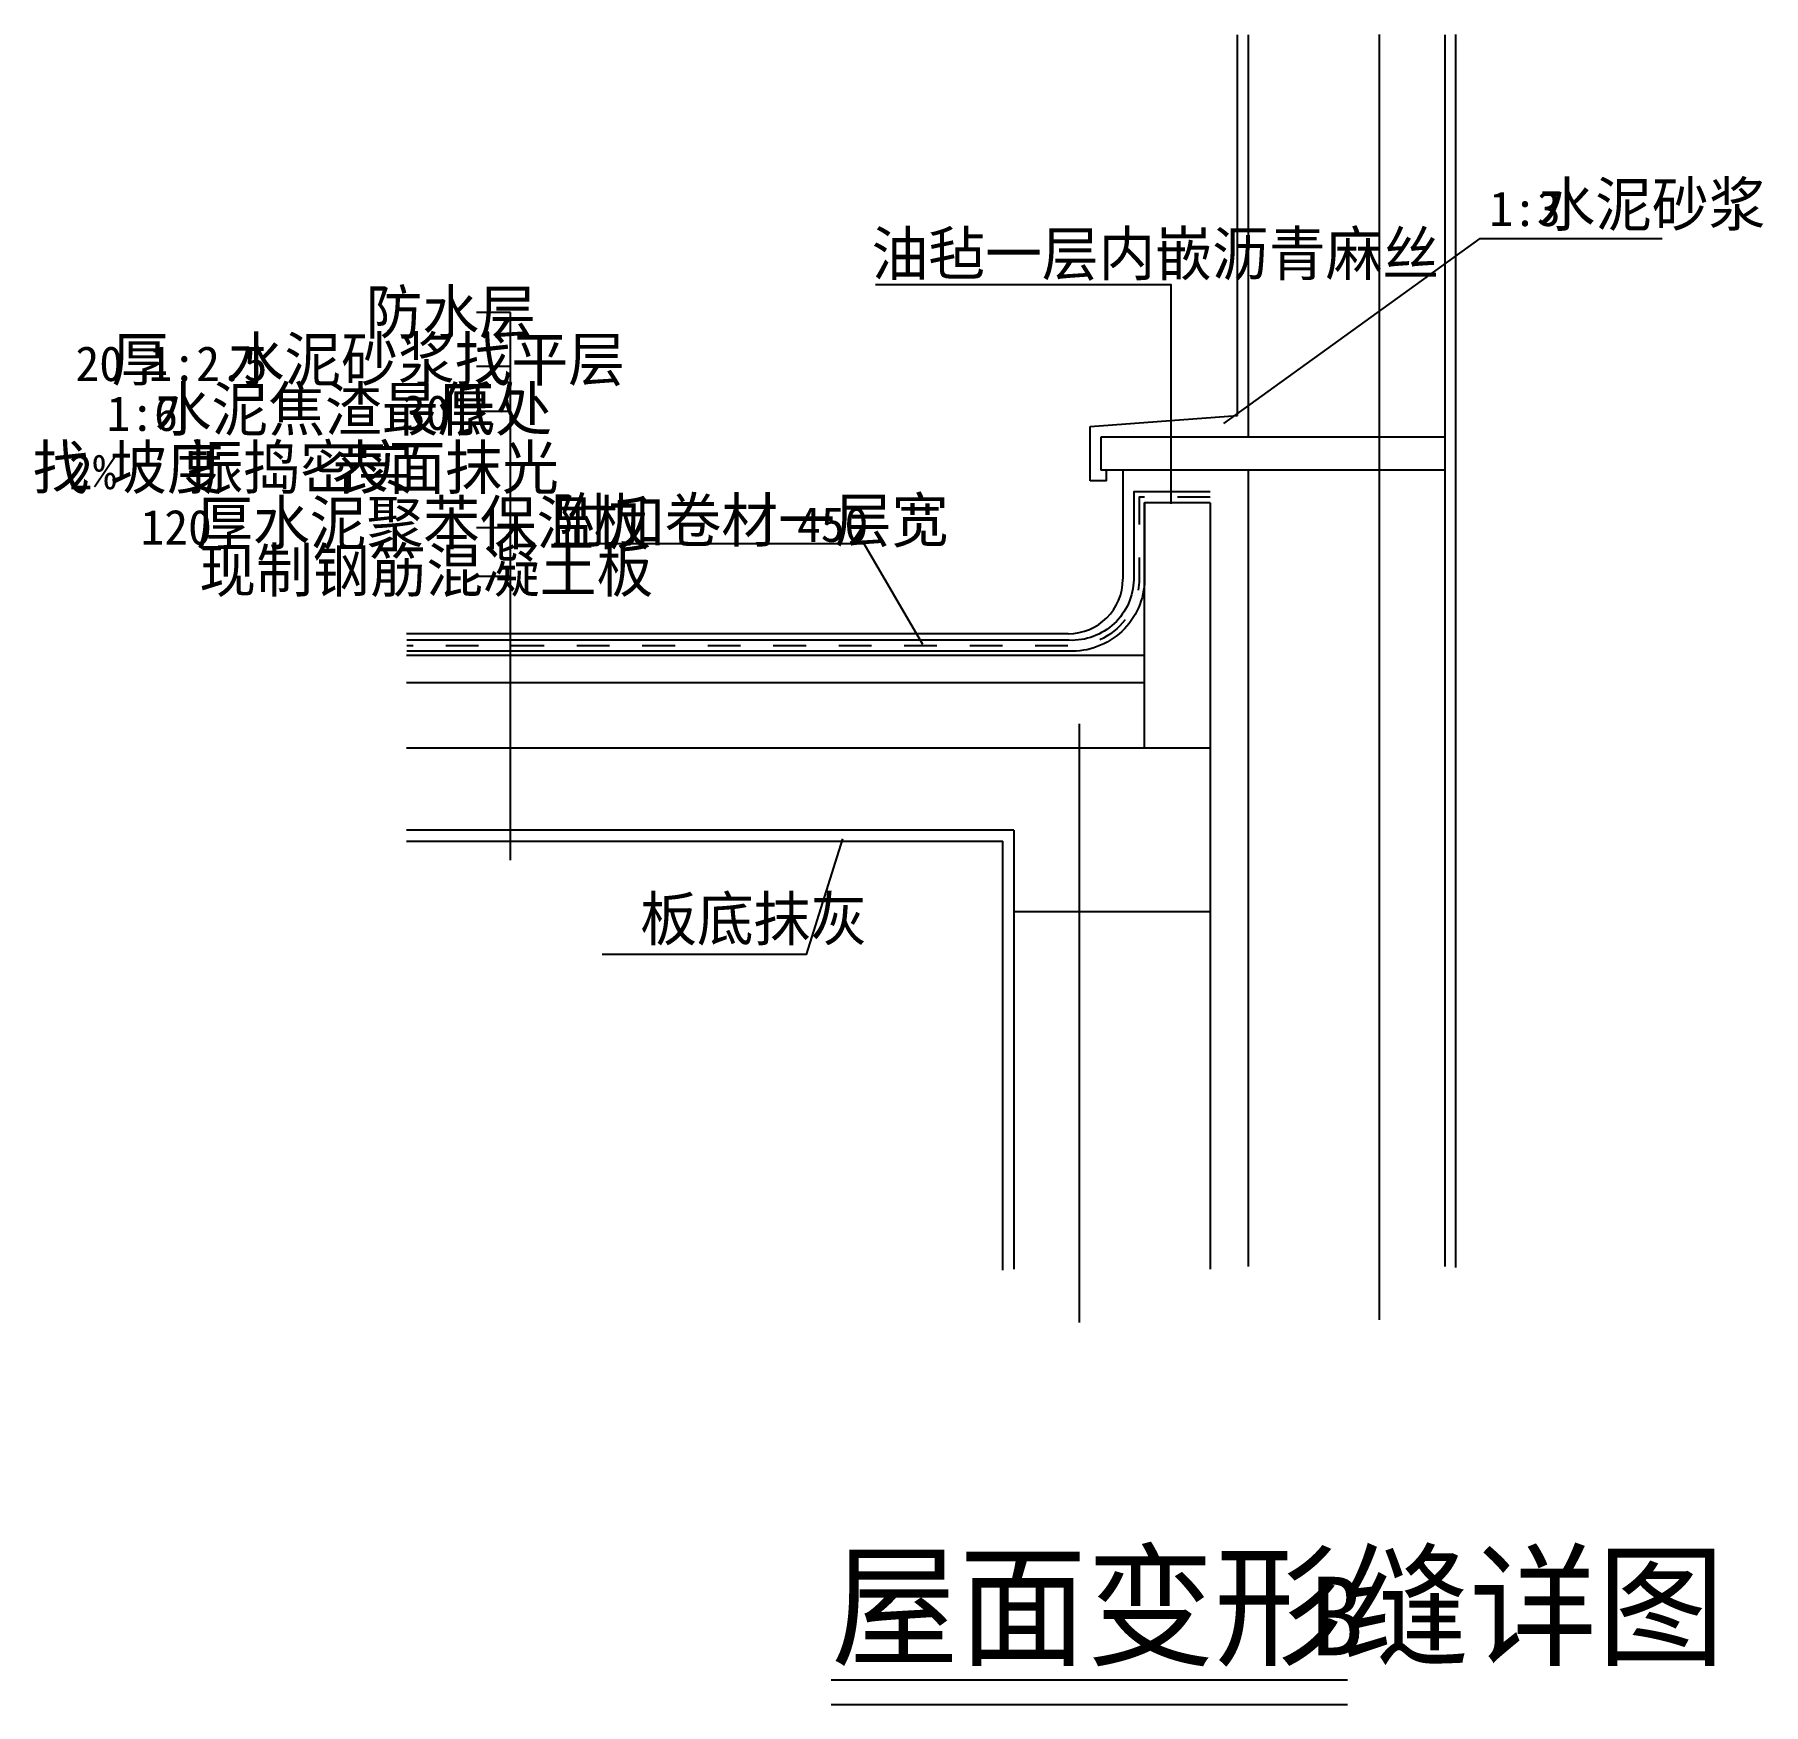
# Model space of a CAD drawing. Header units: metres. Extents: x 11196 to 14364, y -2001 to 1060.
import ezdxf

# ---------------------------------------------------------------- set-up
doc = ezdxf.new("R2010")
doc.units = ezdxf.units.M
for name, color, linetype in [('DOTE', 1, 'Continuous'), ('PUB_DIM', 3, 'Continuous'), ('PUB_HATCH', 7, 'Continuous'), ('PUB_TEXT', 7, 'Continuous'), ('S_SURFACE', 6, 'Continuous'), ('SURFACE', 6, 'Continuous'), ('WALL', 255, 'Continuous')]:
    doc.layers.add(name, color=color, linetype=linetype)

# ---------------------------------------------------------------- blocks, each defined once
blk = doc.blocks.new('M_N20WMY')
at = {"layer": 'DOTE'}
for p, q in [((-140, 2259.61), (-140, -96.23)), ((-690, 996.16), (-690, -100.95))]:
    blk.add_line(p, q, dxfattribs=at)
at = {"layer": 'PUB_DIM'}
for p, q in [((-1732.04, 1750.09), (-1794.43, 1750.09)), ((-1732.04, 746.16), (-1732.04, 1750.09)), ((-1732.04, 1651.11), (-1794.43, 1651.11)), ((-1732.04, 1568.53), (-1794.43, 1568.53)), ((-1732.04, 1355.34), (-1794.43, 1355.34)), ((-1732.04, 1266.4), (-1794.43, 1266.4))]:
    blk.add_line(p, q, dxfattribs=at)
for points in [[(-425.1, 1546.52), (44.73, 1885.93), (378.71, 1885.93)], [(-521.33, 1399.44), (-521.33, 1801.08), (-1063.18, 1801.08)], [(-976.4, 1141.47), (-1084.02, 1326.24), (-1651.97, 1326.24)], [(-1123.93, 785.57), (-1190.32, 573.83), (-1564.23, 573.83)]]:
    blk.add_lwpolyline(points, dxfattribs=at)
at = {"layer": 'PUB_HATCH'}
for p, q in [((-610, 1461.47), (-610, 1261.47)), ((-450, 1401.47), (-570, 1401.47)), ((-710, 1161.47), (-1922.72, 1161.47)), ((-570, 1121.47), (-1922.72, 1121.47)), ((-570, 1071.47), (-1922.72, 1071.47))]:
    blk.add_line(p, q, dxfattribs=at)
blk.add_arc((-710, 1261.47), 100, 270, 360, dxfattribs=at)
at = {"layer": 'S_SURFACE'}
for p, q in [((-400, 1561.47), (-400, 2259.17)), ((0, 0), (0, 2259.61)), ((-670, 1541.47), (-400, 1561.47)), ((-670, 1441.47), (-670, 1541.47)), ((-640, 1441.47), (-640, 1461.47)), ((-640, 1441.47), (-670, 1441.47)), ((-1922.72, 781.47), (-830, 781.47)), ((-830, -4.72), (-830, 781.47))]:
    blk.add_line(p, q, dxfattribs=at)
at = {"layer": 'SURFACE'}
for points in [[(-450, 1421.47), (-590, 1421.47), (-590, 1260.5, -0.42), (-708.45, 1149.43), (-1921.87, 1149.43)], [(-450, 1401.47), (-570, 1401.47), (-570, 1260.35, -0.42), (-708.92, 1129.43), (-1921.87, 1129.43)], [(-570, 1411.47), (-580, 1411.47), (-580, 1361.47, -0.42)], [(-580, 1301.47), (-580, 1260.42, -0.04), (-581.74, 1241.56)], [(-605.59, 1187.15, -0.12), (-652.16, 1150.27)]]:
    blk.add_lwpolyline(points, format="xyb", dxfattribs=at)
for points in [[(-450, 1411.47), (-510, 1411.47)], [(-1910.59, 1139.43), (-1921.87, 1139.43)], [(-1790.59, 1139.43), (-1850.59, 1139.43)], [(-1670.59, 1139.43), (-1730.59, 1139.43)], [(-1550.59, 1139.43), (-1610.59, 1139.43)], [(-1430.59, 1139.43), (-1490.59, 1139.43)], [(-1310.59, 1139.43), (-1370.59, 1139.43)], [(-1190.59, 1139.43), (-1250.59, 1139.43)], [(-1070.59, 1139.43), (-1130.59, 1139.43)], [(-950.59, 1139.43), (-1010.59, 1139.43)], [(-830.59, 1139.43), (-890.59, 1139.43)], [(-710.59, 1139.43), (-770.59, 1139.43)]]:
    blk.add_lwpolyline(points, dxfattribs=at)
at = {"layer": 'WALL'}
for p, q in [((-380, 2259.17), (-380, 1521.47)), ((-20, 2259.17), (-20, 1521.47)), ((-20, 1521.47), (-650, 1521.47)), ((-650, 1521.47), (-650, 1461.47)), ((-20, 1521.47), (-20, 1461.47)), ((-20, 1461.47), (-650, 1461.47)), ((-380, 1461.47), (-380, 1.51)), ((-20, 1461.47), (-20, 1.51)), ((-570, 951.47), (-570, 1401.47)), ((-450, 1401.47), (-450, 951.47)), ((-450, 951.47), (-1922.72, 951.47)), ((-450, 951.47), (-450, 651.47)), ((-810, 801.47), (-1922.72, 801.47)), ((-810, 801.47), (-810, 651.47)), ((-810, 651.47), (-810, -3.21)), ((-450, 651.47), (-810, 651.47)), ((-450, 651.47), (-450, -3.21))]:
    blk.add_line(p, q, dxfattribs=at)
at = {"layer": 'PUB_TEXT'}
for s, height, p in [('水泥砂浆', 80, (151.71, 1908.56)), ('1:3', 64, (61.72, 1908.56)), ('油毡一层内嵌沥青麻丝', 80, (-1070.41, 1818.05)), ('防水层', 80, (-1997.61, 1710.91)), ('水泥砂浆找平层', 80, (-2250.41, 1624.55)), ('20', 64, (-2529.28, 1624.55)), ('厚', 80, (-2462.93, 1624.55)), ('1:2.5', 64, (-2395.26, 1624.55)), ('水泥焦渣最低处', 80, (-2384.06, 1533.14)), ('厚', 80, (-1866.03, 1533.14)), ('1:6', 64, (-2472.22, 1533.14)), ('30', 64, (-1931.24, 1534.93)), ('找', 80, (-2607.83, 1426.39)), ('2%', 64, (-2541.17, 1426.39)), ('坡度', 80, (-2465.99, 1426.39)), ('振捣密实', 80, (-2325.48, 1426.39)), ('表面抹光', 80, (-2059.49, 1426.39)), ('厚水泥聚苯保温板', 80, (-2308.08, 1324.82)), ('附加卷材一层宽', 80, (-1657.69, 1329.74)), ('120', 64, (-2410.12, 1324.82)), ('450', 64, (-1207.03, 1329.74)), ('现制钢筋混凝土板', 80, (-2302.53, 1237.9)), ('板底抹灰', 80, (-1494.48, 599.1))]:
    blk.add_text(s, height=height, dxfattribs=at).set_placement(p)

msp = doc.modelspace()

# ---------------------------------------------------------------- linework, layer by layer
at = {"layer": 'PUB_TEXT'}
for points in [[(12655.61, -1955.92), (13601.65, -1955.92)], [(12655.61, -2000.92), (13601.65, -2000.92)]]:
    msp.add_lwpolyline(points, dxfattribs=at)

# ---------------------------------------------------------------- block references
msp.add_blockref('M_N20WMY', (13800, -1200))

# ---------------------------------------------------------------- texts
for s, height, p in [('屋面变形缝详图', 180, (12655.61, -1910.92)), ('B', 144, (13533.25, -1910.92))]:
    msp.add_text(s, height=height, dxfattribs=at).set_placement(p)

doc.saveas('drawing.dxf')
